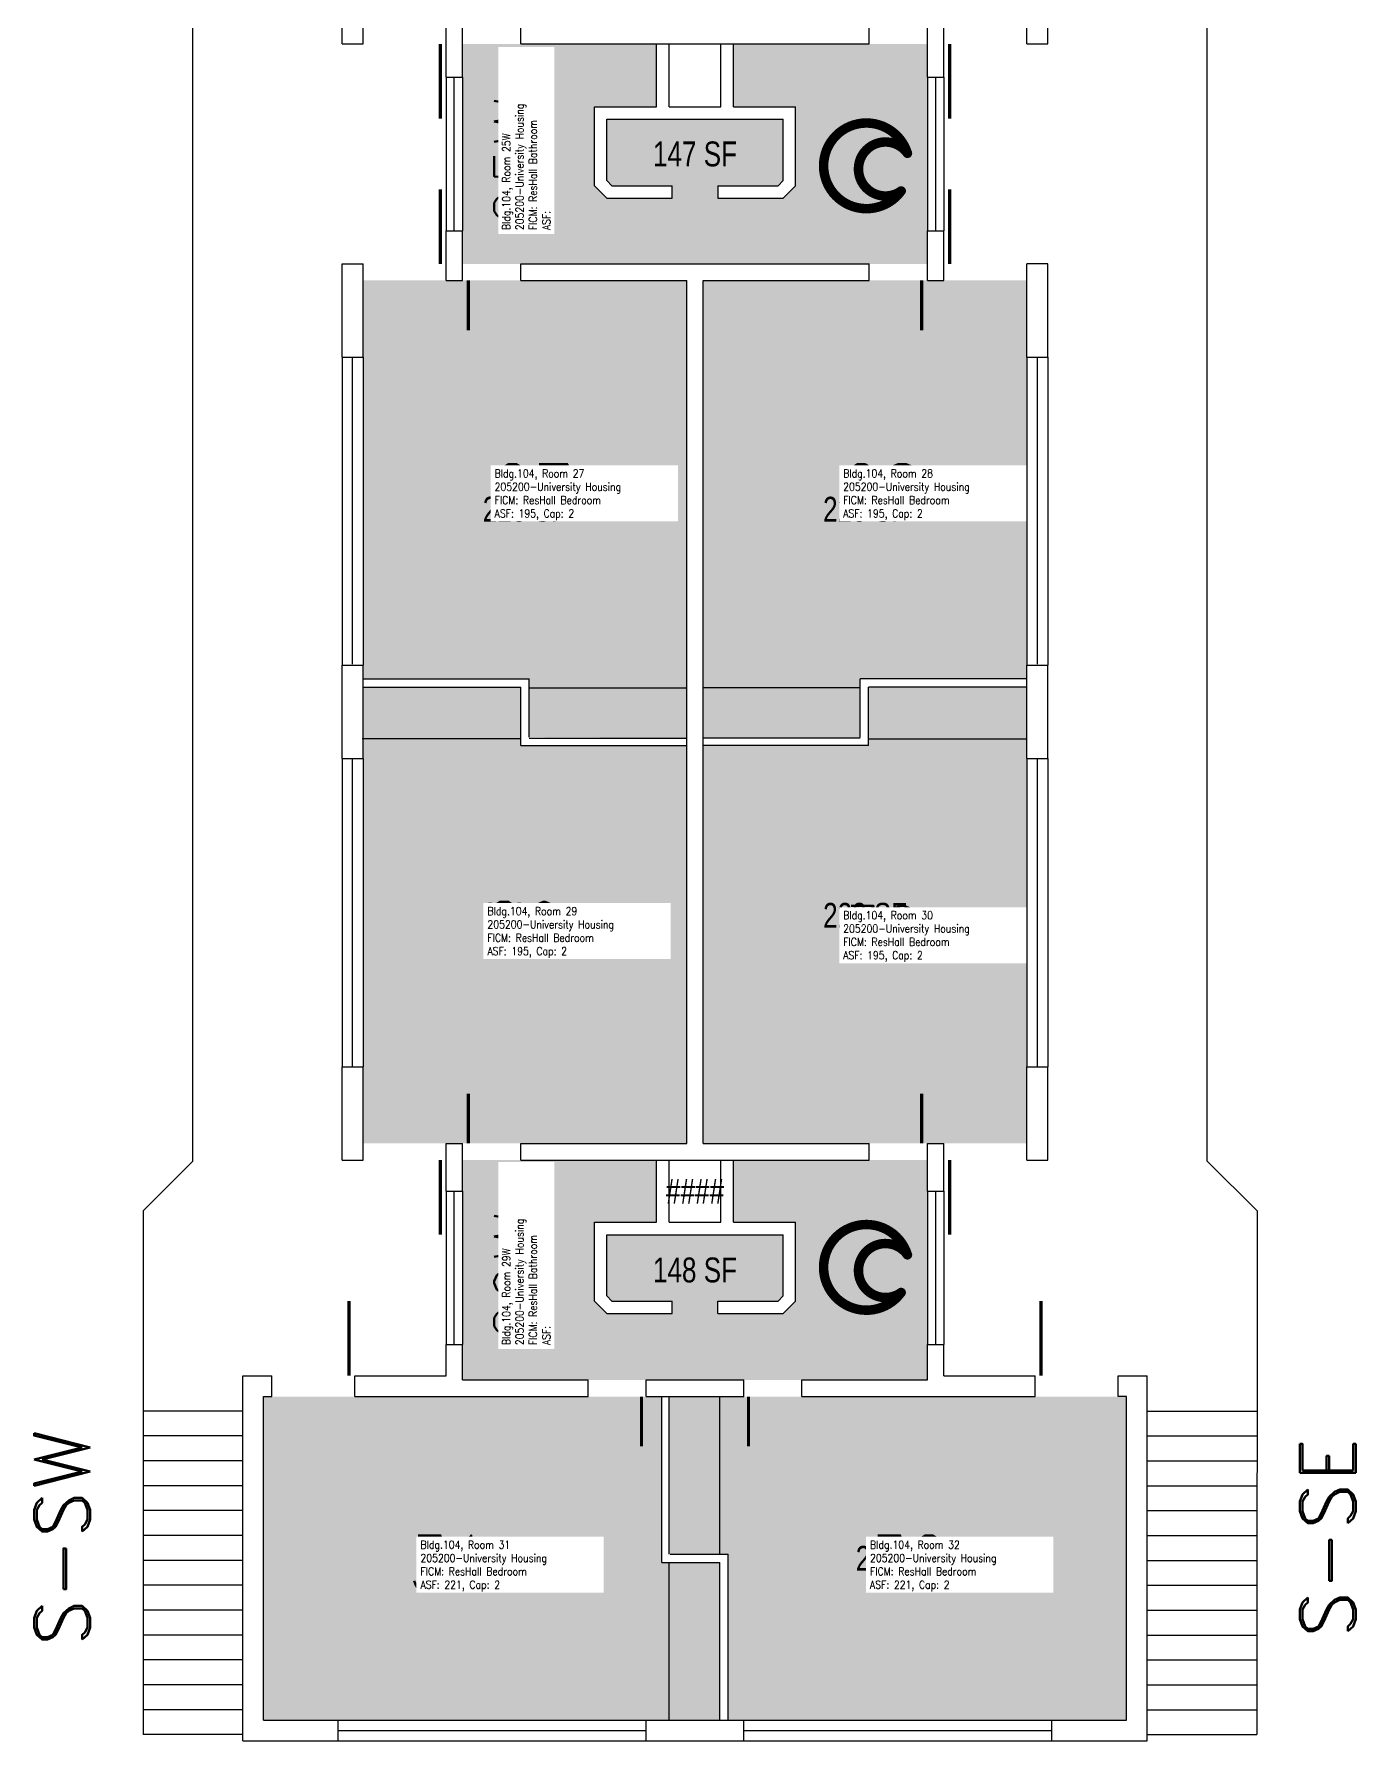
# Model space of a CAD drawing. Header units: inches. Extents: x -101 to 536, y 0 to 2108.
# Drawn here: x -101 to 536, y 0 to 823 of the extents above; entities that cross this region are included whole.
import ezdxf
from ezdxf.enums import TextEntityAlignment as Align

# ---------------------------------------------------------------- set-up
doc = ezdxf.new("R2010")
doc.units = ezdxf.units.IN
doc.header["$LTSCALE"] = 100
doc.header["$MEASUREMENT"] = 0
doc.layers.get('0').update_dxf_attribs({"linetype": 'CONTINUOUS'})
for name, color, linetype in [('A-DOOR', 2, 'CONTINUOUS'), ('A-GLAZ', 1, 'CONTINUOUS'), ('A-GLAZ-SILL', 2, 'CONTINUOUS'), ('A-IDEN-ICON', 4, 'CONTINUOUS'), ('A-IDEN-RNUM', 7, 'CONTINUOUS'), ('A-IDEN-SNUM', 4, 'CONTINUOUS'), ('A-IDEN-TEXT', 4, 'CONTINUOUS'), ('A-IDEN-VNUM', 4, 'CONTINUOUS'), ('A-SITE', 3, 'CONTINUOUS'), ('A-WALL', 5, 'CONTINUOUS'), ('AREA-TEXT', 3, 'CONTINUOUS'), ('Rooms-Category-Color', 7, 'CONTINUOUS'), ('Rooms-College-Color', 7, 'CONTINUOUS'), ('Rooms-Department-Color', 7, 'CONTINUOUS'), ('Rooms-Division-Color', 7, 'CONTINUOUS'), ('Rooms-Information', 7, 'CONTINUOUS')]:
    doc.layers.add(name, color=color, linetype=linetype)
doc.styles.add('AREA', font='arial.ttf', dxfattribs={"width": 0.75, "height": 24})
doc.styles.add('ROOMSNUMBER', font='TXT.SHX', dxfattribs={"height": 1})
doc.styles.add('ROOMVNUMBER', font='simplex.shx', dxfattribs={"width": 0.85})
doc.styles.add('TEXT', font='ROMAND')

# ---------------------------------------------------------------- blocks, each defined once
blk = doc.blocks.new('CPBATH')
at = {"const_width": 0.0127}
for points in [[(0.0571, 0.0168, 0.861492), (-0.0551, 0, 1)], [(0.0571, 0.0168, 0.729002), (-0.0084, -0.0042, 1)], [(-0.0551, 0, 0.726902), (0.0487, -0.0337, 1)], [(-0.0084, -0.0042, 0.609468), (0.0487, -0.0337, 1)]]:
    blk.add_lwpolyline(points, format="xyb", dxfattribs=at)
at = {"const_width": 0.00637}
for points in [[(0.0544, 0.0152, 1), (0.0599, 0.0184, 1)], [(0.0459, -0.0353, 1), (0.0515, -0.0321, 1)]]:
    blk.add_lwpolyline(points, format="xyb", close=True, dxfattribs=at)

msp = doc.modelspace()

# ---------------------------------------------------------------- hatches: boundary and pattern name
at = {"layer": 'Rooms-Category-Color', "true_color": 0x728ef3}
for points in [[(199.5, 818), (199.5, 787.69), (169.5, 787.69), (169.5, 749.69), (175.5, 743.69), (207, 743.69), (207, 749.69), (177.99, 749.69), (175.5, 752.18), (175.5, 781.69), (260.5, 781.69), (260.5, 752.18), (258.01, 749.69), (229, 749.69), (229, 743.69), (260.5, 743.69), (266.5, 749.69), (266.5, 787.69), (236.5, 787.69), (236.5, 818), (302, 818), (330, 818), (330, 802), (330, 728), (330, 712), (302, 712), (134, 712), (106, 712), (106, 728), (106, 802), (106, 818), (134, 818)], [(58, 704), (134, 704), (214, 704), (214, 483.43), (138.08, 483.89), (138.08, 511.89), (58, 511.89), (58, 667)], [(297.65, 511.89), (297.65, 483.43), (222, 483.43), (222, 704), (302, 704), (378, 704), (378, 667), (378, 511.89)], [(134.08, 479.89), (134.08, 507.89), (58, 507.89), (58, 473.5), (58, 325), (58, 288), (134, 288), (214, 288), (214, 479.89)], [(378, 507.89), (301.65, 507.89), (301.65, 479.89), (222, 479.89), (222, 288), (302, 288), (378, 288), (378, 325), (378, 473.5)], [(106, 191), (106, 174), (166.5, 174), (194.5, 174), (241.5, 174), (269.5, 174), (330, 174), (330, 191), (330, 265), (330, 280), (302, 280), (236.5, 280), (236.5, 250), (266.5, 250), (266.5, 212), (260.5, 206), (229, 206), (229, 212), (258.01, 212), (260.5, 214.49), (260.5, 244), (175.5, 244), (175.5, 214.49), (177.99, 212), (207, 212), (207, 206), (175.5, 206), (169.5, 212), (169.5, 250), (199.5, 250), (199.5, 280), (134, 280), (106, 280), (106, 265)], [(14, 166), (10, 166), (10, 10), (46, 10), (194.5, 10), (230, 10), (230, 86), (202, 86), (202, 166), (166.5, 166), (54, 166)], [(422, 166), (382, 166), (269.5, 166), (241.5, 166), (205.54, 166), (205.54, 90), (234, 90), (234, 10), (390, 10), (426, 10), (426, 166)]]:
    msp.add_hatch(color=171, dxfattribs=at).paths.add_polyline_path(points)
at = {"layer": 'Rooms-College-Color', "true_color": 0xadadad}
for points in [[(199.5, 818), (199.5, 787.69), (169.5, 787.69), (169.5, 749.69), (175.5, 743.69), (207, 743.69), (207, 749.69), (177.99, 749.69), (175.5, 752.18), (175.5, 781.69), (260.5, 781.69), (260.5, 752.18), (258.01, 749.69), (229, 749.69), (229, 743.69), (260.5, 743.69), (266.5, 749.69), (266.5, 787.69), (236.5, 787.69), (236.5, 818), (302, 818), (330, 818), (330, 802), (330, 728), (330, 712), (302, 712), (134, 712), (106, 712), (106, 728), (106, 802), (106, 818), (134, 818)], [(58, 704), (134, 704), (214, 704), (214, 483.43), (138.08, 483.89), (138.08, 511.89), (58, 511.89), (58, 667)], [(297.65, 511.89), (297.65, 483.43), (222, 483.43), (222, 704), (302, 704), (378, 704), (378, 667), (378, 511.89)], [(134.08, 479.89), (134.08, 507.89), (58, 507.89), (58, 473.5), (58, 325), (58, 288), (134, 288), (214, 288), (214, 479.89)], [(378, 507.89), (301.65, 507.89), (301.65, 479.89), (222, 479.89), (222, 288), (302, 288), (378, 288), (378, 325), (378, 473.5)], [(106, 191), (106, 174), (166.5, 174), (194.5, 174), (241.5, 174), (269.5, 174), (330, 174), (330, 191), (330, 265), (330, 280), (302, 280), (236.5, 280), (236.5, 250), (266.5, 250), (266.5, 212), (260.5, 206), (229, 206), (229, 212), (258.01, 212), (260.5, 214.49), (260.5, 244), (175.5, 244), (175.5, 214.49), (177.99, 212), (207, 212), (207, 206), (175.5, 206), (169.5, 212), (169.5, 250), (199.5, 250), (199.5, 280), (134, 280), (106, 280), (106, 265)], [(14, 166), (10, 166), (10, 10), (46, 10), (194.5, 10), (230, 10), (230, 86), (202, 86), (202, 166), (166.5, 166), (54, 166)], [(422, 166), (382, 166), (269.5, 166), (241.5, 166), (205.54, 166), (205.54, 90), (234, 90), (234, 10), (390, 10), (426, 10), (426, 166)]]:
    msp.add_hatch(color=253, dxfattribs=at).paths.add_polyline_path(points)
at = {"layer": 'Rooms-Department-Color', "true_color": 0x604aed}
for points in [[(199.5, 818), (199.5, 787.69), (169.5, 787.69), (169.5, 749.69), (175.5, 743.69), (207, 743.69), (207, 749.69), (177.99, 749.69), (175.5, 752.18), (175.5, 781.69), (260.5, 781.69), (260.5, 752.18), (258.01, 749.69), (229, 749.69), (229, 743.69), (260.5, 743.69), (266.5, 749.69), (266.5, 787.69), (236.5, 787.69), (236.5, 818), (302, 818), (330, 818), (330, 802), (330, 728), (330, 712), (302, 712), (134, 712), (106, 712), (106, 728), (106, 802), (106, 818), (134, 818)], [(58, 704), (134, 704), (214, 704), (214, 483.43), (138.08, 483.89), (138.08, 511.89), (58, 511.89), (58, 667)], [(297.65, 511.89), (297.65, 483.43), (222, 483.43), (222, 704), (302, 704), (378, 704), (378, 667), (378, 511.89)], [(134.08, 479.89), (134.08, 507.89), (58, 507.89), (58, 473.5), (58, 325), (58, 288), (134, 288), (214, 288), (214, 479.89)], [(378, 507.89), (301.65, 507.89), (301.65, 479.89), (222, 479.89), (222, 288), (302, 288), (378, 288), (378, 325), (378, 473.5)], [(106, 191), (106, 174), (166.5, 174), (194.5, 174), (241.5, 174), (269.5, 174), (330, 174), (330, 191), (330, 265), (330, 280), (302, 280), (236.5, 280), (236.5, 250), (266.5, 250), (266.5, 212), (260.5, 206), (229, 206), (229, 212), (258.01, 212), (260.5, 214.49), (260.5, 244), (175.5, 244), (175.5, 214.49), (177.99, 212), (207, 212), (207, 206), (175.5, 206), (169.5, 212), (169.5, 250), (199.5, 250), (199.5, 280), (134, 280), (106, 280), (106, 265)], [(14, 166), (10, 166), (10, 10), (46, 10), (194.5, 10), (230, 10), (230, 86), (202, 86), (202, 166), (166.5, 166), (54, 166)], [(422, 166), (382, 166), (269.5, 166), (241.5, 166), (205.54, 166), (205.54, 90), (234, 90), (234, 10), (390, 10), (426, 10), (426, 166)]]:
    msp.add_hatch(color=173, dxfattribs=at).paths.add_polyline_path(points)
at = {"layer": 'Rooms-Division-Color', "true_color": 0x604aed}
for points in [[(199.5, 818), (199.5, 787.69), (169.5, 787.69), (169.5, 749.69), (175.5, 743.69), (207, 743.69), (207, 749.69), (177.99, 749.69), (175.5, 752.18), (175.5, 781.69), (260.5, 781.69), (260.5, 752.18), (258.01, 749.69), (229, 749.69), (229, 743.69), (260.5, 743.69), (266.5, 749.69), (266.5, 787.69), (236.5, 787.69), (236.5, 818), (302, 818), (330, 818), (330, 802), (330, 728), (330, 712), (302, 712), (134, 712), (106, 712), (106, 728), (106, 802), (106, 818), (134, 818)], [(58, 704), (134, 704), (214, 704), (214, 483.43), (138.08, 483.89), (138.08, 511.89), (58, 511.89), (58, 667)], [(297.65, 511.89), (297.65, 483.43), (222, 483.43), (222, 704), (302, 704), (378, 704), (378, 667), (378, 511.89)], [(134.08, 479.89), (134.08, 507.89), (58, 507.89), (58, 473.5), (58, 325), (58, 288), (134, 288), (214, 288), (214, 479.89)], [(378, 507.89), (301.65, 507.89), (301.65, 479.89), (222, 479.89), (222, 288), (302, 288), (378, 288), (378, 325), (378, 473.5)], [(106, 191), (106, 174), (166.5, 174), (194.5, 174), (241.5, 174), (269.5, 174), (330, 174), (330, 191), (330, 265), (330, 280), (302, 280), (236.5, 280), (236.5, 250), (266.5, 250), (266.5, 212), (260.5, 206), (229, 206), (229, 212), (258.01, 212), (260.5, 214.49), (260.5, 244), (175.5, 244), (175.5, 214.49), (177.99, 212), (207, 212), (207, 206), (175.5, 206), (169.5, 212), (169.5, 250), (199.5, 250), (199.5, 280), (134, 280), (106, 280), (106, 265)], [(14, 166), (10, 166), (10, 10), (46, 10), (194.5, 10), (230, 10), (230, 86), (202, 86), (202, 166), (166.5, 166), (54, 166)], [(422, 166), (382, 166), (269.5, 166), (241.5, 166), (205.54, 166), (205.54, 90), (234, 90), (234, 10), (390, 10), (426, 10), (426, 166)]]:
    msp.add_hatch(color=173, dxfattribs=at).paths.add_polyline_path(points)

# ---------------------------------------------------------------- linework, layer by layer
at = {"layer": 'A-DOOR'}
for p, q in [((138.17, 507.62, -10), (214.06, 507.62, -10)), ((297.57, 507.62, -10), (221.67, 507.62, -10)), ((134.17, 483.11, -10), (57.67, 483.11, -10)), ((301.57, 483.11, -10), (378.06, 483.11, -10)), ((230, 90, -10), (230, 166, -10)), ((205.54, 10, -10), (205.54, 86, -10))]:
    msp.add_line(p, q, dxfattribs=at)
at = {"layer": 'A-DOOR', "elevation": -10}
for points in [[(95.25, 818, 1.5, 1.5, 0), (95.25, 782, 0, 0, 0), (94.5, 782, 0, 0, -0.414214), (60, 819.5, 0, 0, -0.414214)], [(340.75, 818, 1.5, 1.5, 0), (340.75, 782, 0, 0, 0), (341.5, 782, 0, 0, 0.414214), (376, 819.5, 0, 0, 0.414214)], [(95.25, 712, 1.5, 1.5, 0), (95.25, 748, 0, 0, 0), (94.5, 748, 0, 0, 0.414214), (60, 710.5, 0, 0, 0.414214)], [(340.75, 712, 1.5, 1.5, 0), (340.75, 748, 0, 0, 0), (341.5, 748, 0, 0, -0.414214), (376, 710.5, 0, 0, -0.414214)], [(108.75, 704, 1.5, 1.5, 0), (108.75, 680, 0, 0, 0), (108, 680, 0, 0, 0.414214), (132, 704, 0, 0, 0.414214)], [(327.25, 704, 1.5, 1.5, 0), (327.25, 680, 0, 0, 0), (328, 680, 0, 0, -0.414214), (304, 704, 0, 0, -0.414214)], [(108.75, 288, 1.5, 1.5, 0), (108.75, 312, 0, 0, 0), (108, 312, 0, 0, -0.414214), (132, 288, 0, 0, -0.414214)], [(327.25, 288, 1.5, 1.5, 0), (327.25, 312, 0, 0, 0), (328, 312, 0, 0, 0.414214), (304, 288, 0, 0, 0.414214)], [(95.25, 280, 1.5, 1.5, 0), (95.25, 244, 0, 0, 0), (94.5, 244, 0, 0, -0.414214), (60, 281.5, 0, 0, -0.414214)], [(340.75, 280, 1.5, 1.5, 0), (340.75, 244, 0, 0, 0), (341.5, 244, 0, 0, 0.414214), (376, 281.5, 0, 0, 0.414214)], [(51.25, 176, 1.5, 1.5, 0), (51.25, 212, 0, 0, 0), (50.5, 212, 0, 0, 0.414214), (16, 174.5, 0, 0, 0.414214)], [(384.75, 176, 1.5, 1.5, 0), (384.75, 212, 0, 0, 0), (385.5, 212, 0, 0, -0.414214), (420, 174.5, 0, 0, -0.414214)], [(192.25, 166, 1.5, 1.5, 0), (192.25, 142, 0, 0, 0), (193, 142, 0, 0, -0.414214), (169, 166, 0, 0, -0.414214)], [(243.75, 166, 1.5, 1.5, 0), (243.75, 142, 0, 0, 0), (243, 142, 0, 0, 0.414214), (267, 166, 0, 0, 0.414214)]]:
    msp.add_lwpolyline(points, format="xyseb", dxfattribs=at)
at = {"layer": 'A-GLAZ'}
for p, q in [((102, 728, -10), (102, 802, -10)), ((334, 728, -10), (334, 802, -10)), ((53, 519, -10), (53, 667, -10)), ((383, 519, -10), (383, 667, -10)), ((53, 325, -10), (53, 473, -10)), ((383, 325, -10), (383, 473, -10)), ((102, 191, -10), (102, 265, -10)), ((334, 191, -10), (334, 265, -10)), ((46, 5, -10), (194.5, 5, -10)), ((241.5, 5, -10), (390, 5, -10))]:
    msp.add_line(p, q, dxfattribs=at)
at = {"layer": 'A-GLAZ-SILL'}
for p, q in [((98, 802, -10), (98, 728, -10)), ((106, 802, -10), (106, 728, -10)), ((330, 802, -10), (330, 728, -10)), ((338, 802, -10), (338, 728, -10)), ((48, 667, -10), (48, 518.5, -10)), ((58, 667, -10), (58, 518.5, -10)), ((378, 667, -10), (378, 518.5, -10)), ((388, 667, -10), (388, 518.5, -10)), ((48, 473.5, -10), (48, 325, -10)), ((58, 473.5, -10), (58, 325, -10)), ((378, 473.5, -10), (378, 325, -10)), ((388, 473.5, -10), (388, 325, -10)), ((98, 265, -10), (98, 191, -10)), ((106, 265, -10), (106, 191, -10)), ((330, 265, -10), (330, 191, -10)), ((338, 265, -10), (338, 191, -10)), ((46, 10, -10), (194.5, 10, -10)), ((241.5, 10, -10), (390, 10, -10)), ((46, 0, -10), (194.5, 0, -10)), ((241.5, 0, -10), (390, 0, -10))]:
    msp.add_line(p, q, dxfattribs=at)
at = {"layer": 'A-SITE'}
for p, q in [((-24, 279.48, -10), (-24, 1828.11, -10)), ((-24, 279.48, -10), (-24, 1828.11, -10)), ((464.87, 279.48, -10), (464.87, 1828.11, -10)), ((464.87, 279.48, -10), (464.87, 1828.11, -10)), ((-24.03, 316.07, -10), (-24, 316.07, -10)), ((464.91, 316.07, -10), (464.87, 316.07, -10)), ((-48, 255.48, -10), (-24, 279.48, -10)), ((488.87, 255.48, -10), (464.87, 279.48, -10)), ((-48, 255.48, -10), (-47.92, 3, -10)), ((488.87, 255.48, -10), (488.8, 3, -10)), ((0, 159, -10), (-47.92, 159, -10)), ((436, 159, -10), (488.8, 159, -10)), ((0, 147, -10), (-47.92, 147, -10)), ((436, 147, -10), (488.8, 147, -10)), ((0, 135, -10), (-47.92, 135, -10)), ((436, 135, -10), (488.8, 135, -10)), ((0, 123, -10), (-47.92, 123, -10)), ((436, 123, -10), (488.8, 123, -10)), ((0, 111, -10), (-47.92, 111, -10)), ((436, 111, -10), (488.8, 111, -10)), ((0, 99, -10), (-47.92, 99, -10)), ((436, 99, -10), (488.8, 99, -10)), ((0, 87, -10), (-47.92, 87, -10)), ((436, 87, -10), (488.8, 87, -10)), ((0, 75, -10), (-47.92, 75, -10)), ((436, 75, -10), (488.8, 75, -10)), ((0, 63, -10), (-47.92, 63, -10)), ((436, 63, -10), (488.8, 63, -10)), ((0, 51, -10), (-47.92, 51, -10)), ((436, 51, -10), (488.8, 51, -10)), ((0, 39, -10), (-47.92, 39, -10)), ((436, 39, -10), (488.8, 39, -10)), ((0, 27, -10), (-47.92, 27, -10)), ((436, 27, -10), (488.8, 27, -10)), ((0, 15, -10), (-47.92, 15, -10)), ((436, 15, -10), (488.8, 15, -10)), ((0, 3, -10), (-47.92, 3, -10)), ((436, 3, -10), (488.8, 3, -10))]:
    msp.add_line(p, q, dxfattribs=at)
at = {"layer": 'A-WALL'}
for p, q in [((48, 818, -10), (48, 863, -10)), ((58, 818, -10), (58, 863, -10)), ((378, 818, -10), (378, 863, -10)), ((388, 818, -10), (388, 863, -10)), ((98, 802, -10), (98, 826, -10)), ((106, 802, -10), (106, 826, -10)), ((134, 818, -10), (134, 826, -10)), ((302, 818, -10), (302, 826, -10)), ((330, 802, -10), (330, 826, -10)), ((338, 802, -10), (338, 826, -10)), ((48, 818, -10), (58, 818, -10)), ((134, 818, -10), (302, 818, -10)), ((199.5, 787.69, -10), (199.5, 817.69, -10)), ((205.5, 787.69, -10), (205.5, 817.69, -10)), ((230.5, 787.69, -10), (230.5, 817.69, -10)), ((236.5, 787.69, -10), (236.5, 817.69, -10)), ((378, 818, -10), (388, 818, -10)), ((98, 802, -10), (106, 802, -10)), ((330, 802, -10), (338, 802, -10)), ((169.5, 749.69, -10), (169.5, 787.69, -10)), ((169.5, 787.69, -10), (199.5, 787.69, -10)), ((175.5, 752.18, -10), (175.5, 781.69, -10)), ((175.5, 781.69, -10), (260.5, 781.69, -10)), ((205.5, 787.69, -10), (230.5, 787.69, -10)), ((236.5, 787.69, -10), (266.5, 787.69, -10)), ((260.5, 752.18, -10), (260.5, 781.69, -10)), ((266.5, 749.69, -10), (266.5, 787.69, -10)), ((169.5, 749.69, -10), (175.5, 743.69, -10)), ((175.5, 752.18, -10), (177.99, 749.69, -10)), ((177.99, 749.69, -10), (207, 749.69, -10)), ((207, 743.69, -10), (207, 749.69, -10)), ((229, 749.69, -10), (229, 743.69, -10)), ((229, 749.69, -10), (258.01, 749.69, -10)), ((260.5, 752.18, -10), (258.01, 749.69, -10)), ((266.5, 749.69, -10), (260.5, 743.69, -10)), ((175.5, 743.69, -10), (207, 743.69, -10)), ((229, 743.69, -10), (260.5, 743.69, -10)), ((98, 728, -10), (106, 728, -10)), ((98, 704, -10), (98, 728, -10)), ((106, 704, -10), (106, 728, -10)), ((330, 728, -10), (338, 728, -10)), ((330, 704, -10), (330, 728, -10)), ((338, 704, -10), (338, 728, -10)), ((48, 712, -10), (58, 712, -10)), ((48, 667, -10), (48, 712, -10)), ((58, 667, -10), (58, 712, -10)), ((134, 712, -10), (302, 712, -10)), ((134, 704, -10), (134, 712, -10)), ((302, 704, -10), (302, 712, -10)), ((378, 667, -10), (378, 712, -10)), ((388, 712, -10), (378, 712, -10)), ((388, 667, -10), (388, 712, -10)), ((98, 704, -10), (106, 704, -10)), ((134, 704, -10), (214, 704, -10)), ((214, 288, -10), (214, 704, -10)), ((222, 704, -10), (302, 704, -10)), ((222, 288, -10), (222, 704, -10)), ((330, 704, -10), (338, 704, -10)), ((48, 667, -10), (58, 667, -10)), ((378, 667, -10), (388, 667, -10)), ((48, 473.5, -10), (48, 518.5, -10)), ((48, 518.5, -10), (58, 518.5, -10)), ((58, 473.5, -10), (58, 518.5, -10)), ((378, 473.5, -10), (378, 518.5, -10)), ((378, 518.5, -10), (388, 518.5, -10)), ((388, 473.5, -10), (388, 518.5, -10)), ((58.08, 511.89, -10), (138.08, 511.89, -10)), ((138.08, 483.89, -10), (138.08, 511.89, -10)), ((297.65, 483.89, -10), (297.65, 511.89, -10)), ((377.65, 511.89, -10), (297.65, 511.89, -10)), ((58.08, 507.89, -10), (134.08, 507.89, -10)), ((134.08, 479.89, -10), (134.08, 507.89, -10)), ((301.65, 479.89, -10), (301.65, 507.89, -10)), ((377.65, 507.89, -10), (301.65, 507.89, -10)), ((134.08, 479.89, -10), (213.74, 479.89, -10)), ((138.08, 483.43, -10), (213.74, 483.43, -10)), ((297.65, 483.43, -10), (222, 483.43, -10)), ((301.65, 479.89, -10), (222, 479.89, -10)), ((48, 473.5, -10), (58, 473.5, -10)), ((378, 473.5, -10), (388, 473.5, -10)), ((48, 325, -10), (58, 325, -10)), ((48, 280, -10), (48, 325, -10)), ((58, 280, -10), (58, 325, -10)), ((378, 325, -10), (388, 325, -10)), ((378, 280, -10), (378, 325, -10)), ((388, 280, -10), (388, 325, -10)), ((98, 265, -10), (98, 288, -10)), ((98, 288, -10), (106, 288, -10)), ((106, 265, -10), (106, 288, -10)), ((134, 288, -10), (214, 288, -10)), ((134, 280, -10), (134, 288, -10)), ((222, 288, -10), (302, 288, -10)), ((302, 280, -10), (302, 288, -10)), ((330, 265, -10), (330, 288, -10)), ((330, 288, -10), (338, 288, -10)), ((338, 265, -10), (338, 288, -10)), ((48, 280, -10), (58, 280, -10)), ((48, 280, -10), (58, 280, -10)), ((134, 280, -10), (302, 280, -10)), ((199.5, 250, -10), (199.5, 280, -10)), ((205.5, 250, -10), (205.5, 280, -10)), ((230.5, 250, -10), (230.5, 280, -10)), ((236.5, 250, -10), (236.5, 280, -10)), ((378, 280, -10), (388, 280, -10)), ((98, 265, -10), (106, 265, -10)), ((330, 265, -10), (338, 265, -10)), ((169.5, 212, -10), (169.5, 250, -10)), ((169.5, 250, -10), (199.5, 250, -10)), ((205.5, 250, -10), (230.5, 250, -10)), ((236.5, 250, -10), (266.5, 250, -10)), ((266.5, 212, -10), (266.5, 250, -10)), ((175.5, 214.49, -10), (175.5, 244, -10)), ((175.5, 244, -10), (260.5, 244, -10)), ((260.5, 214.49, -10), (260.5, 244, -10)), ((175.5, 214.49, -10), (177.99, 212, -10)), ((260.5, 214.49, -10), (258.01, 212, -10)), ((169.5, 212, -10), (175.5, 206, -10)), ((175.5, 206, -10), (207, 206, -10)), ((177.99, 212, -10), (207, 212, -10)), ((207, 206, -10), (207, 212, -10)), ((229, 212, -10), (258.01, 212, -10)), ((229, 206, -10), (229, 212, -10)), ((229, 206, -10), (260.5, 206, -10)), ((266.5, 212, -10), (260.5, 206, -10)), ((98, 191, -10), (106, 191, -10)), ((98, 176, -10), (98, 191, -10)), ((106, 174, -10), (106, 191, -10)), ((330, 191, -10), (338, 191, -10)), ((330, 174, -10), (330, 191, -10)), ((338, 176, -10), (338, 191, -10)), ((0, 176, -10), (14, 176, -10)), ((0, 0, -10), (0, 176, -10)), ((14, 166, -10), (14, 176, -10)), ((54, 166, -10), (54, 176, -10)), ((54, 176, -10), (98, 176, -10)), ((106, 174, -10), (166.5, 174, -10)), ((166.5, 166, -10), (166.5, 174, -10)), ((194.5, 174, -10), (241.5, 174, -10)), ((194.5, 166, -10), (194.5, 174, -10)), ((241.5, 166, -10), (241.5, 174, -10)), ((269.5, 174, -10), (330, 174, -10)), ((269.5, 166, -10), (269.5, 174, -10)), ((338, 176, -10), (382, 176, -10)), ((382, 166, -10), (382, 176, -10)), ((422, 176, -10), (436, 176, -10)), ((422, 166, -10), (422, 176, -10)), ((436, 0, -10), (436, 176, -10)), ((10, 166, -10), (14, 166, -10)), ((10, 10, -10), (10, 166, -10)), ((54, 166, -10), (166.5, 166, -10)), ((194.5, 166, -10), (241.5, 166, -10)), ((202, 86, -10), (202, 166, -10)), ((205.54, 90, -10), (205.54, 166, -10)), ((269.5, 166, -10), (382, 166, -10)), ((426, 166, -10), (422, 166, -10)), ((426, 10, -10), (426, 166, -10)), ((202, 86, -10), (230, 86, -10)), ((206, 90, -10), (234, 90, -10)), ((230, 10, -10), (230, 86, -10)), ((234, 10, -10), (234, 90, -10)), ((10, 10, -10), (46, 10, -10)), ((46, 0, -10), (46, 10, -10)), ((194.5, 10, -10), (241.5, 10, -10)), ((194.5, 0, -10), (194.5, 10, -10)), ((241.5, 0, -10), (241.5, 10, -10)), ((390, 10, -10), (426, 10, -10)), ((390, 0, -10), (390, 10, -10)), ((0, 0, -10), (46, 0, -10)), ((0, 0), (1, 0)), ((0, 0), (1, 0)), ((194.5, 0, -10), (241.5, 0, -10)), ((390, 0, -10), (436, 0, -10))]:
    msp.add_line(p, q, dxfattribs=at)

# ---------------------------------------------------------------- block references
at = {"layer": 'A-IDEN-ICON', "xscale": 360, "yscale": 360, "zscale": 360}
for p in [(299.81, 759.26, -10), (299.81, 228.26, -10)]:
    msp.add_blockref('CPBATH', p, dxfattribs=at)

# ---------------------------------------------------------------- texts
at = {"layer": 'A-IDEN-RNUM', "style": 'ROOMSNUMBER', "width": 0.85}
for s, p in [('0025-W0', (134.78, 761.04, -10)), ('0029-W0', (134.78, 223.54, -10))]:
    msp.add_text(s, height=1, rotation=90, dxfattribs=at).set_placement(p, align=Align.MIDDLE)
for s, p in [('0027-00', (140, 602, -10)), ('0028-00', (308, 602, -10)), ('0029-00', (136, 391, -10)), ('0030-00', (308, 389, -10)), ('0031-00', (99.36, 85.57, -10)), ('0032-00', (320.93, 85.57, -10))]:
    msp.add_text(s, height=1, dxfattribs=at).set_placement(p, align=Align.MIDDLE)
at = {"layer": 'A-IDEN-SNUM', "style": 'ROOMSNUMBER', "width": 0.85}
for s, p in [('10400025W0', (134.78, 761.04, -10)), ('10400029W0', (134.78, 223.54, -10))]:
    msp.add_text(s, height=1, rotation=90, dxfattribs=at).set_placement(p, align=Align.MIDDLE)
for s, p in [('1040002700', (140, 602, -10)), ('1040002800', (308, 602, -10)), ('1040002900', (136, 391, -10)), ('1040003000', (308, 389, -10)), ('1040003100', (99.36, 85.57, -10)), ('1040003200', (320.93, 85.57, -10))]:
    msp.add_text(s, height=1, dxfattribs=at).set_placement(p, align=Align.MIDDLE)
at = {"layer": 'A-IDEN-TEXT', "style": 'TEXT'}
for s, p in [('S-SW', (-87, 98, -10)), ('S-SE', (523, 98, -10))]:
    msp.add_text(s, height=27, rotation=90, dxfattribs=at).set_placement(p, align=Align.MIDDLE)
at = {"layer": 'A-IDEN-VNUM', "style": 'ROOMVNUMBER', "width": 0.85}
for s, p in [('25W', (134.78, 761.04, -10)), ('29W', (134.78, 223.54, -10))]:
    msp.add_text(s, height=27, rotation=90, dxfattribs=at).set_placement(p, align=Align.MIDDLE)
for s, p in [('27', (140, 602, -10)), ('28', (308, 602, -10)), ('29', (136, 391, -10)), ('30', (308, 389, -10)), ('31', (99.36, 85.57, -10)), ('32', (320.93, 85.57, -10))]:
    msp.add_text(s, height=27, dxfattribs=at).set_placement(p, align=Align.MIDDLE)
at = {"layer": 'AREA-TEXT', "style": 'AREA', "width": 0.75}
for s, p in [('147 SF', (218, 765)), ('223 SF', (136, 593.72)), ('223 SF', (300, 593.72)), ('223 SF', (136, 397.95)), ('223 SF', (300, 397.95)), ('####', (218, 265)), ('148 SF', (218, 227)), ('223 SF', (120, 88)), ('223 SF', (315.77, 88))]:
    msp.add_text(s, height=12, dxfattribs=at).set_placement(p, align=Align.MIDDLE_CENTER)

# ---------------------------------------------------------------- next in the draw order: texts
at = {"layer": 'Rooms-Information', "char_height": 3.8571, "width": 86.4, "attachment_point": 7, "rotation": 90, "style": 'ROOMVNUMBER', "bg_fill": 3, "box_fill_scale": 1.5, "bg_fill_color": 256, "bg_fill_true_color": 13158600, "bg_fill_transparency": 0}
for s, insert in [('Bldg.104, Room 25W^M^J205200-University Housing^M^JFICM: ResHall Bathroom^M^JASF: ', (148.28, 728.26, -10)), ('Bldg.104, Room 29W^M^J205200-University Housing^M^JFICM: ResHall Bathroom^M^JASF: ', (148.28, 190.76, -10))]:
    msp.add_mtext(s, dxfattribs=dict(at, insert=insert))
at = {"layer": 'Rooms-Information', "char_height": 3.8571, "width": 86.4, "attachment_point": 7, "style": 'ROOMVNUMBER', "bg_fill": 3, "box_fill_scale": 1.5, "bg_fill_color": 256, "bg_fill_true_color": 13158600, "bg_fill_transparency": 0}
for s, insert in [('Bldg.104, Room 27^M^J205200-University Housing^M^JFICM: ResHall Bedroom^M^JASF: 195, Cap: 2', (121.42, 588.5, -10)), ('Bldg.104, Room 28^M^J205200-University Housing^M^JFICM: ResHall Bedroom^M^JASF: 195, Cap: 2', (289.42, 588.5, -10)), ('Bldg.104, Room 29^M^J205200-University Housing^M^JFICM: ResHall Bedroom^M^JASF: 195, Cap: 2', (117.97, 377.5, -10)), ('Bldg.104, Room 30^M^J205200-University Housing^M^JFICM: ResHall Bedroom^M^JASF: 195, Cap: 2', (289.42, 375.5, -10)), ('Bldg.104, Room 31^M^J205200-University Housing^M^JFICM: ResHall Bedroom^M^JASF: 221, Cap: 2', (85.69, 72.07, -10)), ('Bldg.104, Room 32^M^J205200-University Housing^M^JFICM: ResHall Bedroom^M^JASF: 221, Cap: 2', (302.35, 72.07, -10))]:
    msp.add_mtext(s, dxfattribs=dict(at, insert=insert))

doc.saveas('drawing.dxf')
